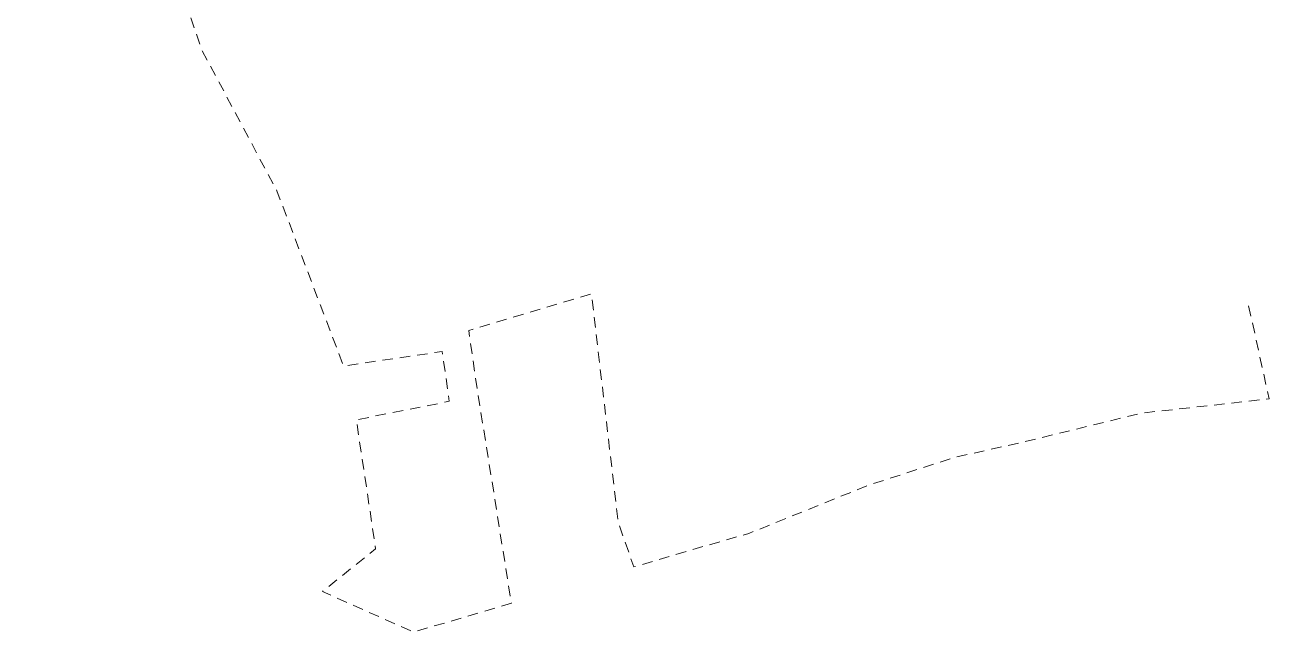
# Model space of a CAD drawing. Header units: millimetres. Extents: x -77118 to 73245, y -121155 to 61174.
# Drawn here: x -77118 to 73245, y -121155 to -47796 of the extents above; entities that cross this region are included whole.
import ezdxf

# ---------------------------------------------------------------- set-up
doc = ezdxf.new("R2010")
doc.units = ezdxf.units.MM
doc.header["$MEASUREMENT"] = 0
doc.linetypes.add('Long Dashed', pattern=[2116.666603, 1269.999981, -846.666622])
doc.layers.add('New_Drawing & Figure_Pen_No__102', color=7, linetype='Continuous', lineweight=13, true_color=0xcccccc)

msp = doc.modelspace()

# ---------------------------------------------------------------- linework, layer by layer
at = {"layer": 'New_Drawing & Figure_Pen_No__102', "color": 254, "linetype": 'Long Dashed', "lineweight": 13, "true_color": 0xcccccc, "flags": 128}
msp.add_lwpolyline([(70772.8, -81731.1), (73245.2, -92977.3), (57883, -94696.2), (43146.3, -98288.6), (35395.8, -100001.7), (24650.4, -103477.9), (10390, -109224.1), (3549.6, -111193.6), (-3538.8, -113283.2), (-5433.6, -107785.4), (-8641.4, -80287.9), (-23486.5, -84718), (-22379.7, -92250.9), (-18326, -117657.3), (-20010.4, -118152.7), (-30131.7, -121155.3), (-41166.2, -116241.8), (-34728.1, -111101.9), (-37063.2, -95508.9), (-26919.7, -93491.2), (-25827.6, -93265.3), (-26696.9, -87257.1), (-38610.2, -89006.4), (-46662.3, -67834.1), (-55792, -50727.9), (-67414.5, -15933.4), (-72860.6, -1751.2), (-73405.1, -333.9), (-77118.2, 9108.8), (-75813.3, 9040.7), (-67675.8, 9065.4), (-51500.6, 7773.9), (-51781.9, 9113.2), (-36621, 8369.6), (-21718.2, 7363.8), (-14295.9, 7274.2), (5763.1, 7207.5), (6118.2, 4724)], dxfattribs=at)

doc.saveas('drawing.dxf')
